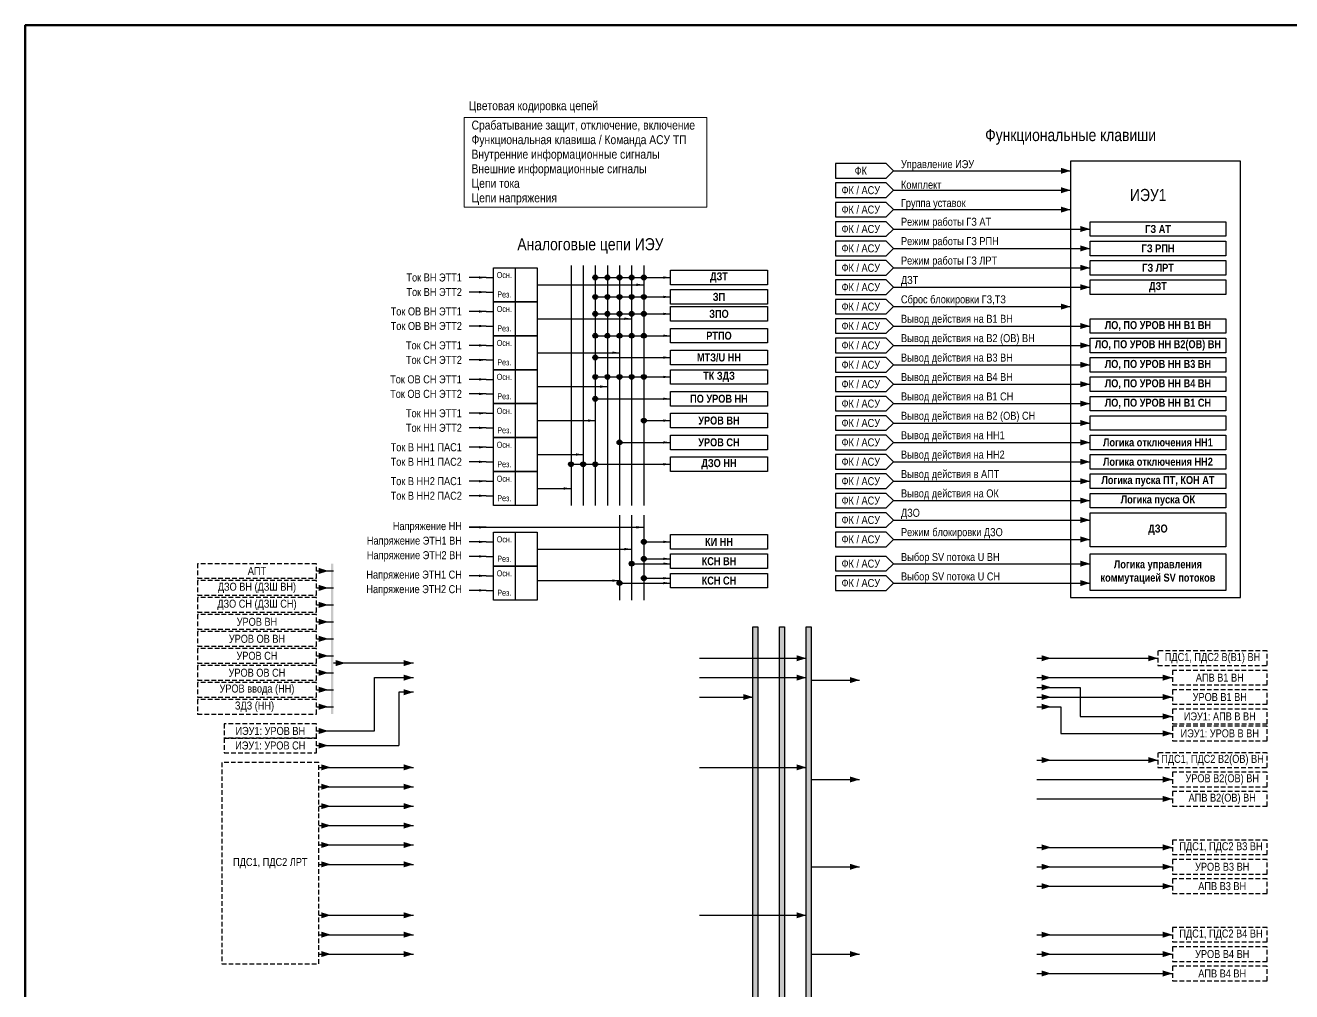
# Model space of a CAD drawing. Header units: millimetres. Extents: x 25558 to 49929, y 1902 to 19390.
# Drawn here: x 43354 to 43876, y 16266 to 16665 of the extents above; entities that cross this region are included whole.
import ezdxf
from ezdxf.enums import TextEntityAlignment as Align

# ---------------------------------------------------------------- set-up
doc = ezdxf.new("R2010")
doc.units = ezdxf.units.MM
doc.linetypes.add('штриховая2', pattern=[9.525, 6.35, -3.175])
for name, color, linetype, lineweight in [('Основная', 7, 'Continuous', 30), ('Отключение_включение', 1, 'Continuous', 30), ('Тонкая', 7, 'Continuous', 5), ('Цепи внешние', 84, 'Continuous', 30), ('Цепи внутренние', 5, 'Continuous', 30), ('Цепи ТН', 200, 'Continuous', 30), ('Цепи ТТ', 23, 'Continuous', 30), ('Цепь - ФК и АСУ', 132, 'Continuous', 30)]:
    doc.layers.add(name, color=color, linetype=linetype, lineweight=lineweight)
doc.styles.add('Narrow', font='ARIALN.TTF')

msp = doc.modelspace()

# ---------------------------------------------------------------- hatches: boundary and pattern name
h = msp.add_hatch(color=1)
h.dxf.hatch_style = 1
h.paths.add_polyline_path([(43480, 16381), (43481, 16381), (43481, 16443), (43480, 16443)])
at = {"layer": 'Отключение_включение'}
h = msp.add_hatch(color=256, dxfattribs=at)
h.dxf.hatch_style = 1
h.paths.add_polyline_path([(43678, 16417), (43676, 16417), (43676, 16052), (43678, 16052)])
at = {"layer": 'Цепи внутренние', "ltscale": 0.3}
h = msp.add_hatch(color=256, dxfattribs=at)
h.dxf.hatch_style = 1
h.paths.add_polyline_path([(43656, 16417), (43654, 16417), (43654, 15986), (43656, 15986)])
h = msp.add_hatch(color=256, dxfattribs=at)
h.dxf.hatch_style = 1
h.paths.add_polyline_path([(43667, 16417), (43665, 16417), (43665, 16064), (43667, 16064)])
at = {"layer": 'Цепи ТН'}
h = msp.add_hatch(color=256, dxfattribs=at)
h.dxf.hatch_style = 1
h.paths.add_polyline_path([(43610, 16452, 1), (43608, 16452, 1)])
h = msp.add_hatch(color=256, dxfattribs=at)
h.dxf.hatch_style = 1
h.paths.add_polyline_path([(43605, 16443, 1), (43603, 16443, 1)])
h = msp.add_hatch(color=256, dxfattribs=at)
h.dxf.hatch_style = 1
h.paths.add_polyline_path([(43610, 16445, 1), (43608, 16445, 1)])
h = msp.add_hatch(color=256, dxfattribs=at)
h.dxf.hatch_style = 1
h.paths.add_polyline_path([(43610, 16437, 1), (43608, 16437, 1)])
h = msp.add_hatch(color=256, dxfattribs=at)
h.dxf.hatch_style = 1
h.paths.add_polyline_path([(43600, 16435, 1), (43598, 16435, 1)])
at = {"layer": 'Цепи ТТ'}
h = msp.add_hatch(color=256, dxfattribs=at)
h.dxf.hatch_style = 1
h.paths.add_polyline_path([(43590, 16561, 1), (43588, 16561, 1)])
h = msp.add_hatch(color=256, dxfattribs=at)
h.dxf.hatch_style = 1
h.paths.add_polyline_path([(43595, 16561, 1), (43593, 16561, 1)])
h = msp.add_hatch(color=256, dxfattribs=at)
h.dxf.hatch_style = 1
h.paths.add_polyline_path([(43600, 16561, 1), (43598, 16561, 1)])
h = msp.add_hatch(color=256, dxfattribs=at)
h.dxf.hatch_style = 1
h.paths.add_polyline_path([(43605, 16561, 1), (43603, 16561, 1)])
h = msp.add_hatch(color=256, dxfattribs=at)
h.dxf.hatch_style = 1
h.paths.add_polyline_path([(43610, 16561, 1), (43608, 16561, 1)])
h = msp.add_hatch(color=256, dxfattribs=at)
h.dxf.hatch_style = 1
h.paths.add_polyline_path([(43590, 16553, 1), (43588, 16553, 1)])
h = msp.add_hatch(color=256, dxfattribs=at)
h.dxf.hatch_style = 1
h.paths.add_polyline_path([(43595, 16553, 1), (43593, 16553, 1)])
h = msp.add_hatch(color=256, dxfattribs=at)
h.dxf.hatch_style = 1
h.paths.add_polyline_path([(43600, 16553, 1), (43598, 16553, 1)])
h = msp.add_hatch(color=256, dxfattribs=at)
h.dxf.hatch_style = 1
h.paths.add_polyline_path([(43605, 16553, 1), (43603, 16553, 1)])
h = msp.add_hatch(color=256, dxfattribs=at)
h.dxf.hatch_style = 1
h.paths.add_polyline_path([(43610, 16553, 1), (43608, 16553, 1)])
h = msp.add_hatch(color=256, dxfattribs=at)
h.dxf.hatch_style = 1
h.paths.add_polyline_path([(43590, 16546, 1), (43588, 16546, 1)])
h = msp.add_hatch(color=256, dxfattribs=at)
h.dxf.hatch_style = 1
h.paths.add_polyline_path([(43595, 16546, 1), (43593, 16546, 1)])
h = msp.add_hatch(color=256, dxfattribs=at)
h.dxf.hatch_style = 1
h.paths.add_polyline_path([(43600, 16546, 1), (43598, 16546, 1)])
h = msp.add_hatch(color=256, dxfattribs=at)
h.dxf.hatch_style = 1
h.paths.add_polyline_path([(43605, 16546, 1), (43603, 16546, 1)])
h = msp.add_hatch(color=256, dxfattribs=at)
h.dxf.hatch_style = 1
h.paths.add_polyline_path([(43610, 16546, 1), (43608, 16546, 1)])
h = msp.add_hatch(color=256, dxfattribs=at)
h.dxf.hatch_style = 1
h.paths.add_polyline_path([(43590, 16537, 1), (43588, 16537, 1)])
h = msp.add_hatch(color=256, dxfattribs=at)
h.dxf.hatch_style = 1
h.paths.add_polyline_path([(43595, 16537, 1), (43593, 16537, 1)])
h = msp.add_hatch(color=256, dxfattribs=at)
h.dxf.hatch_style = 1
h.paths.add_polyline_path([(43600, 16537, 1), (43598, 16537, 1)])
h = msp.add_hatch(color=256, dxfattribs=at)
h.dxf.hatch_style = 1
h.paths.add_polyline_path([(43605, 16537, 1), (43603, 16537, 1)])
h = msp.add_hatch(color=256, dxfattribs=at)
h.dxf.hatch_style = 1
h.paths.add_polyline_path([(43610, 16537, 1), (43608, 16537, 1)])
h = msp.add_hatch(color=256, dxfattribs=at)
h.dxf.hatch_style = 1
h.paths.add_polyline_path([(43590, 16528, 1), (43588, 16528, 1)])
h = msp.add_hatch(color=256, dxfattribs=at)
h.dxf.hatch_style = 1
h.paths.add_polyline_path([(43590, 16520, 1), (43588, 16520, 1)])
h = msp.add_hatch(color=256, dxfattribs=at)
h.dxf.hatch_style = 1
h.paths.add_polyline_path([(43595, 16520, 1), (43593, 16520, 1)])
h = msp.add_hatch(color=256, dxfattribs=at)
h.dxf.hatch_style = 1
h.paths.add_polyline_path([(43600, 16520, 1), (43598, 16520, 1)])
h = msp.add_hatch(color=256, dxfattribs=at)
h.dxf.hatch_style = 1
h.paths.add_polyline_path([(43605, 16520, 1), (43603, 16520, 1)])
h = msp.add_hatch(color=256, dxfattribs=at)
h.dxf.hatch_style = 1
h.paths.add_polyline_path([(43610, 16520, 1), (43608, 16520, 1)])
h = msp.add_hatch(color=256, dxfattribs=at)
h.dxf.hatch_style = 1
h.paths.add_polyline_path([(43590, 16511, 1), (43588, 16511, 1)])
h = msp.add_hatch(color=256, dxfattribs=at)
h.dxf.hatch_style = 1
h.paths.add_polyline_path([(43610, 16502, 1), (43608, 16502, 1)])
h = msp.add_hatch(color=256, dxfattribs=at)
h.dxf.hatch_style = 1
h.paths.add_polyline_path([(43600, 16493, 1), (43598, 16493, 1)])
h = msp.add_hatch(color=256, dxfattribs=at)
h.dxf.hatch_style = 1
h.paths.add_polyline_path([(43580, 16484, 1), (43578, 16484, 1)])
h = msp.add_hatch(color=256, dxfattribs=at)
h.dxf.hatch_style = 1
h.paths.add_polyline_path([(43585, 16484, 1), (43583, 16484, 1)])
h = msp.add_hatch(color=256, dxfattribs=at)
h.dxf.hatch_style = 1
h.paths.add_polyline_path([(43590, 16484, 1), (43588, 16484, 1)])

# ---------------------------------------------------------------- linework, layer by layer
at = {"layer": 'Основная', "ltscale": 0.3}
msp.add_lwpolyline([(43785, 16429), (43855, 16429), (43855, 16609), (43785, 16609)], close=True, dxfattribs=at)
at = {"layer": 'Основная'}
for points in [[(43793, 16584), (43849, 16584), (43849, 16578), (43793, 16578)], [(43793, 16576), (43849, 16576), (43849, 16570), (43793, 16570)], [(43793, 16568), (43849, 16568), (43849, 16562), (43793, 16562)], [(43620, 16564), (43660, 16564), (43660, 16558), (43620, 16558)], [(43793, 16560), (43849, 16560), (43849, 16554), (43793, 16554)], [(43620, 16556), (43660, 16556), (43660, 16550), (43620, 16550)], [(43620, 16549), (43660, 16549), (43660, 16543), (43620, 16543)], [(43793, 16544), (43849, 16544), (43849, 16538), (43793, 16538)], [(43620, 16540), (43660, 16540), (43660, 16534), (43620, 16534)], [(43793, 16536), (43849, 16536), (43849, 16530), (43793, 16530)], [(43620, 16531), (43660, 16531), (43660, 16525), (43620, 16525)], [(43793, 16528), (43849, 16528), (43849, 16522), (43793, 16522)], [(43620, 16523), (43660, 16523), (43660, 16517), (43620, 16517)], [(43793, 16520), (43849, 16520), (43849, 16514), (43793, 16514)], [(43620, 16514), (43660, 16514), (43660, 16508), (43620, 16508)], [(43793, 16512), (43849, 16512), (43849, 16506), (43793, 16506)], [(43620, 16505), (43660, 16505), (43660, 16499), (43620, 16499)], [(43793, 16504), (43849, 16504), (43849, 16498), (43793, 16498)], [(43620, 16496), (43660, 16496), (43660, 16490), (43620, 16490)], [(43793, 16496), (43849, 16496), (43849, 16490), (43793, 16490)], [(43620, 16487), (43660, 16487), (43660, 16481), (43620, 16481)], [(43793, 16488), (43849, 16488), (43849, 16482), (43793, 16482)], [(43793, 16480), (43849, 16480), (43849, 16474), (43793, 16474)], [(43793, 16472), (43849, 16472), (43849, 16466), (43793, 16466)], [(43793, 16464), (43849, 16464), (43849, 16450), (43793, 16450)], [(43620, 16455), (43660, 16455), (43660, 16449), (43620, 16449)], [(43620, 16447), (43660, 16447), (43660, 16441), (43620, 16441)], [(43793, 16447), (43849, 16447), (43849, 16432), (43793, 16432)], [(43620, 16439), (43660, 16439), (43660, 16433), (43620, 16433)]]:
    msp.add_lwpolyline(points, close=True, dxfattribs=at)
at = {"layer": 'Отключение_включение'}
for p, q in [((43474, 16440), (43481, 16440)), ((43474, 16433), (43481, 16433)), ((43474, 16426), (43481, 16426)), ((43474, 16419), (43481, 16419)), ((43474, 16412), (43481, 16412)), ((43474, 16405), (43481, 16405)), ((43632, 16404), (43676, 16404)), ((43771, 16404), (43816, 16404)), ((43816, 16404), (43821, 16404)), ((43474, 16398), (43481, 16398)), ((43498, 16374), (43498, 16396)), ((43498, 16396), (43514, 16396)), ((43632, 16396), (43676, 16396)), ((43474, 16391), (43481, 16391)), ((43678, 16395), (43698, 16395)), ((43514, 16390), (43508, 16390)), ((43508, 16390), (43508, 16368)), ((43474, 16384), (43481, 16384)), ((43474, 16374), (43498, 16374)), ((43474, 16368), (43508, 16368)), ((43632, 16359), (43676, 16359)), ((43771, 16362), (43816, 16362)), ((43816, 16362), (43821, 16362)), ((43678, 16354), (43698, 16354)), ((43771, 16326), (43822, 16326)), ((43822, 16326), (43827, 16326)), ((43678, 16318), (43698, 16318)), ((43632, 16298), (43676, 16298)), ((43771, 16290), (43822, 16290)), ((43822, 16290), (43827, 16290)), ((43678, 16282), (43698, 16282))]:
    msp.add_line(p, q, dxfattribs=at)
for points in [[(43479, 16440, 0, 2.5, 0), (43475, 16440, 0, 0, 0)], [(43479, 16433, 0, 2.5, 0), (43475, 16433, 0, 0, 0)], [(43479, 16426, 0, 2.5, 0), (43475, 16426, 0, 0, 0)], [(43479, 16419, 0, 2.5, 0), (43475, 16419, 0, 0, 0)], [(43479, 16412, 0, 2.5, 0), (43475, 16412, 0, 0, 0)], [(43479, 16405, 0, 2.5, 0), (43475, 16405, 0, 0, 0)], [(43486, 16402, 0, 2.5, 0), (43482, 16402, 0, 0, 0)], [(43514, 16402, 0, 2.5, 0), (43510, 16402, 0, 0, 0)], [(43676, 16404, 0, 2.5, 0), (43672, 16404, 0, 0, 0)], [(43777, 16404, 0, 2.5, 0), (43773, 16404, 0, 0, 0)], [(43821, 16404, 0, 2.5, 0), (43817, 16404, 0, 0, 0)], [(43479, 16398, 0, 2.5, 0), (43475, 16398, 0, 0, 0)], [(43514, 16396, 0, 2.5, 0), (43510, 16396, 0, 0, 0)], [(43676, 16396, 0, 2.5, 0), (43672, 16396, 0, 0, 0)], [(43698, 16395, 0, 2.5, 0), (43694, 16395, 0, 0, 0)], [(43479, 16391, 0, 2.5, 0), (43475, 16391, 0, 0, 0)], [(43514, 16390, 0, 2.5, 0), (43510, 16390, 0, 0, 0)], [(43479, 16384, 0, 2.5, 0), (43475, 16384, 0, 0, 0)], [(43479, 16374, 0, 2.5, 0), (43475, 16374, 0, 0, 0)], [(43479, 16368, 0, 2.5, 0), (43475, 16368, 0, 0, 0)], [(43676, 16359, 0, 2.5, 0), (43672, 16359, 0, 0, 0)], [(43777, 16362, 0, 2.5, 0), (43773, 16362, 0, 0, 0)], [(43821, 16362, 0, 2.5, 0), (43817, 16362, 0, 0, 0)], [(43698, 16354, 0, 2.5, 0), (43694, 16354, 0, 0, 0)], [(43777, 16326, 0, 2.5, 0), (43773, 16326, 0, 0, 0)], [(43827, 16326, 0, 2.5, 0), (43823, 16326, 0, 0, 0)], [(43698, 16318, 0, 2.5, 0), (43694, 16318, 0, 0, 0)], [(43676, 16298, 0, 2.5, 0), (43672, 16298, 0, 0, 0)], [(43777, 16290, 0, 2.5, 0), (43773, 16290, 0, 0, 0)], [(43827, 16290, 0, 2.5, 0), (43823, 16290, 0, 0, 0)], [(43698, 16282, 0, 2.5, 0), (43694, 16282, 0, 0, 0)]]:
    msp.add_lwpolyline(points, format="xyseb", dxfattribs=at)
msp.add_lwpolyline([(43676, 16417), (43678, 16417), (43678, 16052), (43676, 16052)], close=True, dxfattribs=at)
msp.add_lwpolyline([(43514, 16402), (43481, 16402)], dxfattribs=at)
at = {"layer": 'Тонкая', "color": 3, "lineweight": 50}
msp.add_lwpolyline([(43948, 15825), (43354, 15825), (43354, 16665), (43948, 16665)], close=True, dxfattribs=at)
at = {"layer": 'Тонкая', "ltscale": 0.3}
msp.add_lwpolyline([(43535, 16627), (43635, 16627), (43635, 16590), (43535, 16590)], close=True, dxfattribs=at)
at = {"layer": 'Цепи внешние', "ltscale": 0.3}
for p, q in [((43771, 16396), (43827, 16396)), ((43771, 16388), (43827, 16388)), ((43475, 16359), (43514, 16359)), ((43771, 16354), (43825, 16354)), ((43825, 16354), (43827, 16354)), ((43475, 16351), (43514, 16351)), ((43771, 16346), (43827, 16346)), ((43475, 16343), (43514, 16343)), ((43475, 16335), (43514, 16335)), ((43475, 16327), (43514, 16327)), ((43475, 16319), (43514, 16319)), ((43771, 16318), (43825, 16318)), ((43825, 16318), (43827, 16318)), ((43771, 16310), (43827, 16310)), ((43475, 16298), (43514, 16298)), ((43475, 16290), (43514, 16290)), ((43475, 16282), (43514, 16282)), ((43771, 16282), (43825, 16282)), ((43825, 16282), (43827, 16282)), ((43771, 16274), (43827, 16274))]:
    msp.add_line(p, q, dxfattribs=at)
at = {"layer": 'Цепи внешние', "linetype": 'штриховая2', "ltscale": 0.3}
for points in [[(43474, 16443), (43425, 16443), (43425, 16437), (43474, 16437)], [(43474, 16436), (43425, 16436), (43425, 16430), (43474, 16430)], [(43474, 16429), (43425, 16429), (43425, 16423), (43474, 16423)], [(43474, 16422), (43425, 16422), (43425, 16416), (43474, 16416)], [(43474, 16415), (43425, 16415), (43425, 16409), (43474, 16409)], [(43474, 16408), (43425, 16408), (43425, 16402), (43474, 16402)], [(43866, 16407), (43821, 16407), (43821, 16401), (43866, 16401)], [(43474, 16401), (43425, 16401), (43425, 16395), (43474, 16395)], [(43866, 16399), (43827, 16399), (43827, 16393), (43866, 16393)], [(43474, 16394), (43425, 16394), (43425, 16388), (43474, 16388)], [(43866, 16391), (43827, 16391), (43827, 16385), (43866, 16385)], [(43474, 16387), (43425, 16387), (43425, 16381), (43474, 16381)], [(43866, 16365), (43821, 16365), (43821, 16359), (43866, 16359)], [(43475, 16361), (43435, 16361), (43435, 16278), (43475, 16278)], [(43866, 16357), (43827, 16357), (43827, 16351), (43866, 16351)], [(43866, 16349), (43827, 16349), (43827, 16343), (43866, 16343)], [(43866, 16329), (43827, 16329), (43827, 16323), (43866, 16323)], [(43866, 16321), (43827, 16321), (43827, 16315), (43866, 16315)], [(43866, 16313), (43827, 16313), (43827, 16307), (43866, 16307)], [(43866, 16293), (43827, 16293), (43827, 16287), (43866, 16287)], [(43866, 16285), (43827, 16285), (43827, 16279), (43866, 16279)], [(43866, 16277), (43827, 16277), (43827, 16271), (43866, 16271)]]:
    msp.add_lwpolyline(points, close=True, dxfattribs=at)
at = {"layer": 'Цепи внешние', "ltscale": 0.3}
for points in [[(43777, 16396, 0, 2.5, 0), (43773, 16396, 0, 0, 0)], [(43827, 16396, 0, 2.5, 0), (43823, 16396, 0, 0, 0)], [(43777, 16388, 0, 2.5, 0), (43773, 16388, 0, 0, 0)], [(43827, 16388, 0, 2.5, 0), (43823, 16388, 0, 0, 0)], [(43480, 16359, 0, 2.5, 0), (43476, 16359, 0, 0, 0)], [(43514, 16359, 0, 2.5, 0), (43510, 16359, 0, 0, 0)], [(43827, 16354, 0, 2.5, 0), (43823, 16354, 0, 0, 0)], [(43480, 16351, 0, 2.5, 0), (43476, 16351, 0, 0, 0)], [(43514, 16351, 0, 2.5, 0), (43510, 16351, 0, 0, 0)], [(43480, 16343, 0, 2.5, 0), (43476, 16343, 0, 0, 0)], [(43514, 16343, 0, 2.5, 0), (43510, 16343, 0, 0, 0)], [(43827, 16346, 0, 2.5, 0), (43823, 16346, 0, 0, 0)], [(43480, 16335, 0, 2.5, 0), (43476, 16335, 0, 0, 0)], [(43514, 16335, 0, 2.5, 0), (43510, 16335, 0, 0, 0)], [(43480, 16327, 0, 2.5, 0), (43476, 16327, 0, 0, 0)], [(43514, 16327, 0, 2.5, 0), (43510, 16327, 0, 0, 0)], [(43480, 16319, 0, 2.5, 0), (43476, 16319, 0, 0, 0)], [(43514, 16319, 0, 2.5, 0), (43510, 16319, 0, 0, 0)], [(43777, 16318, 0, 2.5, 0), (43773, 16318, 0, 0, 0)], [(43827, 16318, 0, 2.5, 0), (43823, 16318, 0, 0, 0)], [(43777, 16310, 0, 2.5, 0), (43773, 16310, 0, 0, 0)], [(43827, 16310, 0, 2.5, 0), (43823, 16310, 0, 0, 0)], [(43480, 16298, 0, 2.5, 0), (43476, 16298, 0, 0, 0)], [(43514, 16298, 0, 2.5, 0), (43510, 16298, 0, 0, 0)], [(43480, 16290, 0, 2.5, 0), (43476, 16290, 0, 0, 0)], [(43514, 16290, 0, 2.5, 0), (43510, 16290, 0, 0, 0)], [(43480, 16282, 0, 2.5, 0), (43476, 16282, 0, 0, 0)], [(43514, 16282, 0, 2.5, 0), (43510, 16282, 0, 0, 0)], [(43777, 16282, 0, 2.5, 0), (43773, 16282, 0, 0, 0)], [(43827, 16282, 0, 2.5, 0), (43823, 16282, 0, 0, 0)], [(43777, 16274, 0, 2.5, 0), (43773, 16274, 0, 0, 0)], [(43827, 16274, 0, 2.5, 0), (43823, 16274, 0, 0, 0)]]:
    msp.add_lwpolyline(points, format="xyseb", dxfattribs=at)
at = {"layer": 'Цепи внутренние', "ltscale": 0.3}
for p, q in [((43771, 16392), (43789, 16392)), ((43789, 16392), (43789, 16380)), ((43632, 16388), (43654, 16388)), ((43771, 16384), (43781, 16384)), ((43781, 16384), (43781, 16373)), ((43789, 16380), (43827, 16380)), ((43781, 16373), (43827, 16373))]:
    msp.add_line(p, q, dxfattribs=at)
for points in [[(43654, 16417), (43656, 16417), (43656, 15986), (43654, 15986)], [(43665, 16417), (43667, 16417), (43667, 16064), (43665, 16064)]]:
    msp.add_lwpolyline(points, close=True, dxfattribs=at)
for points in [[(43777, 16392, 0, 2.5, 0), (43773, 16392, 0, 0, 0)], [(43654, 16388, 0, 2.5, 0), (43650, 16388, 0, 0, 0)], [(43777, 16384, 0, 2.5, 0), (43773, 16384, 0, 0, 0)], [(43827, 16380, 0, 2.5, 0), (43823, 16380, 0, 0, 0)], [(43827, 16373, 0, 2.5, 0), (43823, 16373, 0, 0, 0)]]:
    msp.add_lwpolyline(points, format="xyseb", dxfattribs=at)
at = {"layer": 'Цепи внутренние', "linetype": 'штриховая2', "ltscale": 0.3}
for points in [[(43866, 16383), (43827, 16383), (43827, 16377), (43866, 16377)], [(43474, 16377), (43436, 16377), (43436, 16371), (43474, 16371)], [(43866, 16376), (43827, 16376), (43827, 16370), (43866, 16370)], [(43474, 16371), (43436, 16371), (43436, 16365), (43474, 16365)]]:
    msp.add_lwpolyline(points, close=True, dxfattribs=at)
at = {"layer": 'Цепи ТН'}
for p, q in [((43537, 16458), (43609, 16458)), ((43565, 16449), (43604, 16449)), ((43609, 16452), (43620, 16452)), ((43604, 16443), (43620, 16443)), ((43609, 16445), (43620, 16445)), ((43565, 16436), (43599, 16436)), ((43599, 16435), (43620, 16435)), ((43609, 16437), (43620, 16437))]:
    msp.add_line(p, q, dxfattribs=at)
for points in [[(43544, 16458, 0, 1, 0), (43541, 16458, 0, 0, 0)], [(43609, 16458, 0, 1, 0), (43606, 16458, 0, 0, 0)], [(43544, 16452, 0, 1, 0), (43541, 16452, 0, 0, 0)], [(43604, 16449, 0, 1, 0), (43601, 16449, 0, 0, 0)], [(43620, 16452, 0, 1, 0), (43617, 16452, 0, 0, 0)], [(43544, 16446, 0, 1, 0), (43541, 16446, 0, 0, 0)], [(43620, 16445, 0, 1, 0), (43617, 16445, 0, 0, 0)], [(43620, 16443, 0, 1, 0), (43617, 16443, 0, 0, 0)], [(43544, 16438, 0, 1, 0), (43541, 16438, 0, 0, 0)], [(43620, 16437, 0, 1, 0), (43617, 16437, 0, 0, 0)], [(43544, 16432, 0, 1, 0), (43541, 16432, 0, 0, 0)], [(43599, 16436, 0, 1, 0), (43596, 16436, 0, 0, 0)], [(43620, 16435, 0, 1, 0), (43617, 16435, 0, 0, 0)]]:
    msp.add_lwpolyline(points, format="xyseb", dxfattribs=at)
for points in [[(43599, 16463), (43599, 16428)], [(43604, 16463), (43604, 16428)], [(43609, 16463), (43609, 16428)], [(43544, 16458), (43537, 16458)], [(43556, 16456), (43556, 16442)], [(43544, 16452), (43537, 16452)], [(43544, 16452), (43547, 16452)], [(43544, 16446), (43537, 16446)], [(43544, 16446), (43547, 16446)], [(43544, 16438), (43537, 16438)], [(43544, 16438), (43547, 16438)], [(43556, 16442), (43556, 16428)], [(43544, 16432), (43537, 16432)], [(43544, 16432), (43547, 16432)]]:
    msp.add_lwpolyline(points, dxfattribs=at)
for points in [[(43547, 16456), (43565, 16456), (43565, 16442), (43547, 16442)], [(43547, 16442), (43565, 16442), (43565, 16428), (43547, 16428)]]:
    msp.add_lwpolyline(points, close=True, dxfattribs=at)
for centre in [(43609, 16452), (43604, 16443), (43609, 16445), (43609, 16437), (43599, 16435)]:
    msp.add_circle(centre, 1, dxfattribs=at)
at = {"layer": 'Цепи ТТ'}
for p, q in [((43579, 16566), (43579, 16467)), ((43584, 16566), (43584, 16467)), ((43565, 16488), (43584, 16488)), ((43565, 16474), (43579, 16474))]:
    msp.add_line(p, q, dxfattribs=at)
at = {"layer": 'Цепи ТТ', "ltscale": 0.3}
for p, q in [((43565, 16544), (43604, 16544)), ((43565, 16516), (43594, 16516)), ((43565, 16502), (43589, 16502))]:
    msp.add_line(p, q, dxfattribs=at)
at = {"layer": 'Цепи ТТ'}
for points in [[(43547, 16565), (43565, 16565), (43565, 16551), (43547, 16551)], [(43547, 16551), (43565, 16551), (43565, 16537), (43547, 16537)], [(43547, 16537), (43565, 16537), (43565, 16523), (43547, 16523)], [(43547, 16523), (43565, 16523), (43565, 16509), (43547, 16509)], [(43547, 16509), (43565, 16509), (43565, 16495), (43547, 16495)], [(43547, 16495), (43565, 16495), (43565, 16481), (43547, 16481)], [(43547, 16481), (43565, 16481), (43565, 16467), (43547, 16467)]]:
    msp.add_lwpolyline(points, close=True, dxfattribs=at)
for points in [[(43556, 16565), (43556, 16551)], [(43589, 16566), (43589, 16467)], [(43594, 16566), (43594, 16467)], [(43599, 16566), (43599, 16467)], [(43544, 16561), (43537, 16561)], [(43544, 16561), (43547, 16561)], [(43544, 16555), (43537, 16555)], [(43544, 16555), (43547, 16555)], [(43544, 16547), (43537, 16547)], [(43544, 16547), (43547, 16547)], [(43556, 16551), (43556, 16537)], [(43544, 16541), (43537, 16541)], [(43544, 16541), (43547, 16541)], [(43556, 16537), (43556, 16523)], [(43544, 16533), (43537, 16533)], [(43544, 16533), (43547, 16533)], [(43544, 16527), (43537, 16527)], [(43544, 16527), (43547, 16527)], [(43556, 16523), (43556, 16509)], [(43544, 16519), (43537, 16519)], [(43544, 16519), (43547, 16519)], [(43544, 16513), (43537, 16513)], [(43544, 16513), (43547, 16513)], [(43556, 16509), (43556, 16495)], [(43544, 16505), (43537, 16505)], [(43544, 16505), (43547, 16505)], [(43544, 16499), (43537, 16499)], [(43544, 16499), (43547, 16499)], [(43556, 16495), (43556, 16481)], [(43544, 16491), (43537, 16491)], [(43544, 16491), (43547, 16491)], [(43544, 16485), (43537, 16485)], [(43544, 16485), (43547, 16485)], [(43556, 16481), (43556, 16467)], [(43544, 16477), (43537, 16477)], [(43544, 16477), (43547, 16477)], [(43544, 16471), (43537, 16471)], [(43544, 16471), (43547, 16471)]]:
    msp.add_lwpolyline(points, dxfattribs=at)
at = {"layer": 'Цепи ТТ', "ltscale": 0.3}
for points in [[(43604, 16566), (43604, 16467)], [(43609, 16566), (43609, 16467)], [(43565, 16558), (43609, 16558)], [(43589, 16561), (43620, 16561)], [(43589, 16553), (43620, 16553)], [(43589, 16546), (43620, 16546)], [(43589, 16537), (43620, 16537)], [(43565, 16530), (43599, 16530)], [(43589, 16528), (43620, 16528)], [(43589, 16520), (43620, 16520)], [(43589, 16511), (43620, 16511)], [(43609, 16502), (43620, 16502)], [(43599, 16493), (43620, 16493)], [(43579, 16484), (43620, 16484)]]:
    msp.add_lwpolyline(points, dxfattribs=at)
at = {"layer": 'Цепи ТТ'}
for points in [[(43544, 16561, 0, 1, 0), (43541, 16561, 0, 0, 0)], [(43609, 16558, 0, 1, 0), (43606, 16558, 0, 0, 0)], [(43620, 16561, 0, 1, 0), (43617, 16561, 0, 0, 0)], [(43544, 16555, 0, 1, 0), (43541, 16555, 0, 0, 0)], [(43620, 16553, 0, 1, 0), (43617, 16553, 0, 0, 0)], [(43544, 16547, 0, 1, 0), (43541, 16547, 0, 0, 0)], [(43604, 16544, 0, 1, 0), (43601, 16544, 0, 0, 0)], [(43620, 16546, 0, 1, 0), (43617, 16546, 0, 0, 0)], [(43544, 16541, 0, 1, 0), (43541, 16541, 0, 0, 0)], [(43620, 16537, 0, 1, 0), (43617, 16537, 0, 0, 0)], [(43544, 16533, 0, 1, 0), (43541, 16533, 0, 0, 0)], [(43544, 16527, 0, 1, 0), (43541, 16527, 0, 0, 0)], [(43599, 16530, 0, 1, 0), (43596, 16530, 0, 0, 0)], [(43620, 16528, 0, 1, 0), (43617, 16528, 0, 0, 0)], [(43544, 16519, 0, 1, 0), (43541, 16519, 0, 0, 0)], [(43594, 16516, 0, 1, 0), (43591, 16516, 0, 0, 0)], [(43620, 16520, 0, 1, 0), (43617, 16520, 0, 0, 0)], [(43544, 16513, 0, 1, 0), (43541, 16513, 0, 0, 0)], [(43620, 16511, 0, 1, 0), (43617, 16511, 0, 0, 0)], [(43544, 16505, 0, 1, 0), (43541, 16505, 0, 0, 0)], [(43589, 16502, 0, 1, 0), (43586, 16502, 0, 0, 0)], [(43620, 16502, 0, 1, 0), (43617, 16502, 0, 0, 0)], [(43544, 16499, 0, 1, 0), (43541, 16499, 0, 0, 0)], [(43544, 16491, 0, 1, 0), (43541, 16491, 0, 0, 0)], [(43620, 16493, 0, 1, 0), (43617, 16493, 0, 0, 0)], [(43544, 16485, 0, 1, 0), (43541, 16485, 0, 0, 0)], [(43584, 16488, 0, 1, 0), (43581, 16488, 0, 0, 0)], [(43620, 16484, 0, 1, 0), (43617, 16484, 0, 0, 0)], [(43544, 16477, 0, 1, 0), (43541, 16477, 0, 0, 0)], [(43579, 16474, 0, 1, 0), (43576, 16474, 0, 0, 0)], [(43544, 16471, 0, 1, 0), (43541, 16471, 0, 0, 0)]]:
    msp.add_lwpolyline(points, format="xyseb", dxfattribs=at)
for centre in [(43589, 16561), (43594, 16561), (43599, 16561), (43604, 16561), (43609, 16561), (43589, 16553), (43594, 16553), (43599, 16553), (43604, 16553), (43609, 16553), (43589, 16546), (43594, 16546), (43599, 16546), (43604, 16546), (43609, 16546), (43589, 16537), (43594, 16537), (43599, 16537), (43604, 16537), (43609, 16537), (43589, 16528), (43589, 16520), (43594, 16520), (43599, 16520), (43604, 16520), (43609, 16520), (43589, 16511), (43609, 16502), (43599, 16493), (43579, 16484), (43584, 16484), (43589, 16484)]:
    msp.add_circle(centre, 1, dxfattribs=at)
at = {"layer": 'Цепь - ФК и АСУ', "ltscale": 0.3}
for points in [[(43712, 16605), (43709, 16608), (43688, 16608), (43688, 16602), (43709, 16602), (43712, 16605)], [(43712, 16597), (43709, 16600), (43688, 16600), (43688, 16594), (43709, 16594), (43712, 16597)], [(43712, 16589), (43709, 16592), (43688, 16592), (43688, 16586), (43709, 16586), (43712, 16589)], [(43712, 16581), (43709, 16584), (43688, 16584), (43688, 16578), (43709, 16578), (43712, 16581)], [(43712, 16573), (43709, 16576), (43688, 16576), (43688, 16570), (43709, 16570), (43712, 16573)], [(43712, 16565), (43709, 16568), (43688, 16568), (43688, 16562), (43709, 16562), (43712, 16565)], [(43712, 16557), (43709, 16560), (43688, 16560), (43688, 16554), (43709, 16554), (43712, 16557)], [(43712, 16549), (43709, 16552), (43688, 16552), (43688, 16546), (43709, 16546), (43712, 16549)], [(43712, 16541), (43709, 16544), (43688, 16544), (43688, 16538), (43709, 16538), (43712, 16541)], [(43712, 16533), (43709, 16536), (43688, 16536), (43688, 16530), (43709, 16530), (43712, 16533)], [(43712, 16525), (43709, 16528), (43688, 16528), (43688, 16522), (43709, 16522), (43712, 16525)], [(43712, 16517), (43709, 16520), (43688, 16520), (43688, 16514), (43709, 16514), (43712, 16517)], [(43712, 16509), (43709, 16512), (43688, 16512), (43688, 16506), (43709, 16506), (43712, 16509)], [(43712, 16501), (43709, 16504), (43688, 16504), (43688, 16498), (43709, 16498), (43712, 16501)], [(43712, 16493), (43709, 16496), (43688, 16496), (43688, 16490), (43709, 16490), (43712, 16493)], [(43712, 16485), (43709, 16488), (43688, 16488), (43688, 16482), (43709, 16482), (43712, 16485)], [(43712, 16477), (43709, 16480), (43688, 16480), (43688, 16474), (43709, 16474), (43712, 16477)], [(43712, 16469), (43709, 16472), (43688, 16472), (43688, 16466), (43709, 16466), (43712, 16469)], [(43712, 16461), (43709, 16464), (43688, 16464), (43688, 16458), (43709, 16458), (43712, 16461)], [(43712, 16453), (43709, 16456), (43688, 16456), (43688, 16450), (43709, 16450), (43712, 16453)], [(43712, 16443), (43709, 16446), (43688, 16446), (43688, 16440), (43709, 16440), (43712, 16443)], [(43712, 16435), (43709, 16438), (43688, 16438), (43688, 16432), (43709, 16432), (43712, 16435)]]:
    msp.add_lwpolyline(points, dxfattribs=at)
at = {"layer": 'Цепь - ФК и АСУ'}
for points in [[(43712, 16605), (43785, 16605)], [(43712, 16597), (43785, 16597)], [(43712, 16589), (43785, 16589)], [(43712, 16581), (43793, 16581), (43793, 16581), (43793, 16581)], [(43712, 16573), (43793, 16573), (43793, 16573), (43793, 16573)], [(43712, 16565), (43793, 16565), (43793, 16565), (43793, 16565)], [(43712, 16557), (43793, 16557), (43793, 16557), (43793, 16557)], [(43712, 16549), (43785, 16549), (43785, 16549), (43785, 16549)], [(43712, 16541), (43793, 16541), (43793, 16541), (43793, 16541)], [(43712, 16533), (43793, 16533), (43793, 16533), (43793, 16533)], [(43712, 16525), (43793, 16525), (43793, 16525), (43793, 16525)], [(43712, 16517), (43793, 16517), (43793, 16517), (43793, 16517)], [(43712, 16509), (43793, 16509), (43793, 16509), (43793, 16509)], [(43712, 16501), (43793, 16501), (43793, 16501), (43793, 16501)], [(43712, 16493), (43793, 16493), (43793, 16493), (43793, 16493)], [(43712, 16485), (43793, 16485), (43793, 16485), (43793, 16485)], [(43712, 16477), (43793, 16477), (43793, 16477), (43793, 16477)], [(43712, 16469), (43793, 16469), (43793, 16469), (43793, 16469)], [(43712, 16461), (43793, 16461), (43793, 16461), (43793, 16461)], [(43712, 16453), (43793, 16453), (43793, 16453), (43793, 16453)], [(43712, 16443), (43793, 16443)], [(43712, 16435), (43793, 16435)]]:
    msp.add_lwpolyline(points, dxfattribs=at)
at = {"layer": 'Цепь - ФК и АСУ', "ltscale": 0.3}
for points in [[(43785, 16605, 0, 2.5, 0), (43781, 16605, 0, 0, 0)], [(43785, 16597, 0, 2.5, 0), (43781, 16597, 0, 0, 0)], [(43785, 16589, 0, 2.5, 0), (43781, 16589, 0, 0, 0)], [(43793, 16581, 0, 2.5, 0), (43789, 16581, 0, 0, 0)], [(43793, 16573, 0, 2.5, 0), (43789, 16573, 0, 0, 0)], [(43793, 16565, 0, 2.5, 0), (43789, 16565, 0, 0, 0)], [(43793, 16557, 0, 2.5, 0), (43789, 16557, 0, 0, 0)], [(43785, 16549, 0, 2.5, 0), (43781, 16549, 0, 0, 0)], [(43793, 16541, 0, 2.5, 0), (43789, 16541, 0, 0, 0)], [(43793, 16533, 0, 2.5, 0), (43789, 16533, 0, 0, 0)], [(43793, 16525, 0, 2.5, 0), (43789, 16525, 0, 0, 0)], [(43793, 16517, 0, 2.5, 0), (43789, 16517, 0, 0, 0)], [(43793, 16509, 0, 2.5, 0), (43789, 16509, 0, 0, 0)], [(43793, 16501, 0, 2.5, 0), (43789, 16501, 0, 0, 0)], [(43793, 16493, 0, 2.5, 0), (43789, 16493, 0, 0, 0)], [(43793, 16485, 0, 2.5, 0), (43789, 16485, 0, 0, 0)], [(43793, 16477, 0, 2.5, 0), (43789, 16477, 0, 0, 0)], [(43793, 16469, 0, 2.5, 0), (43789, 16469, 0, 0, 0)], [(43793, 16461, 0, 2.5, 0), (43789, 16461, 0, 0, 0)], [(43793, 16453, 0, 2.5, 0), (43789, 16453, 0, 0, 0)], [(43793, 16443, 0, 2.5, 0), (43789, 16443, 0, 0, 0)], [(43793, 16435, 0, 2.5, 0), (43789, 16435, 0, 0, 0)]]:
    msp.add_lwpolyline(points, format="xyseb", dxfattribs=at)

# ---------------------------------------------------------------- texts
at = {"layer": 'Основная', "style": 'Narrow'}
msp.add_text('Цветовая кодировка цепей', height=3.7, dxfattribs=at).set_placement((43563.5, 16630), align=Align.CENTER)
for s, insert, char_height, width, attachment_point in [('Функциональные клавиши', (43785, 16619), 5, 188.2306, 5), (' Управление ИЭУ', (43714, 16607.25), 3.3, 71.4983, 4), ('ФК', (43698.5, 16605), 3.3, 21, 5), (' Комплект', (43714, 16599.25), 3.3, 71.4983, 4), ('ФК / АСУ', (43698.5, 16597), 3.3, 21, 5), ('ИЭУ1', (43817, 16595), 5, 64, 5), ('ФК / АСУ', (43698.5, 16589), 3.3, 21, 5), (' Группа уставок', (43714, 16591.25), 3.3, 71, 4), (' Режим работы ГЗ АТ', (43714, 16583.5), 3.3, 71.4983, 4), ('ФК / АСУ', (43698.5, 16581), 3.3, 21, 5), ('{\\fArial Narrow|b1|i0|c204|p34;\\C0;ГЗ АТ}', (43821, 16581), 3.3, 56, 5), ('Аналоговые цепи ИЭУ', (43587, 16574), 5, 188.2306, 5), ('ФК / АСУ', (43698.5, 16573), 3.3, 21, 5), (' Режим работы ГЗ РПН', (43714, 16575.5), 3.3, 73.8439, 4), ('{\\fArial Narrow|b1|i0|c204|p34;\\C0;ГЗ РПН}', (43821, 16573), 3.3, 56, 5), (' Режим работы ГЗ ЛРТ', (43714, 16567.5), 3.3, 71.4983, 4), ('Ток ВН ЭТТ1', (43534, 16561), 3.3, 71.4983, 6), ('{\\fArial Narrow|b1|i0|c204|p34;\\C0;ДЗТ}', (43640, 16561), 3.3, 40, 5), ('ФК / АСУ', (43698.5, 16565), 3.3, 21, 5), ('{\\fArial Narrow|b1|i0|c204|p34;\\C0;ГЗ ЛРТ}', (43821, 16565), 3.3, 56, 5), ('ФК / АСУ', (43698.5, 16557), 3.3, 21, 5), (' ДЗТ', (43714, 16559.5), 3.3, 73.8439, 4), ('{\\fArial Narrow|b1|i0|c204|p34;\\C0;ДЗТ}', (43821, 16557), 3.3, 56, 5), ('Ток ВН ЭТТ2', (43534, 16555), 3.3, 71.4983, 6), ('{\\fArial Narrow|b1|i0|c204|p34;\\C0;ЗП}', (43640, 16553), 3.3, 40, 5), (' Сброс блокировки ГЗ,ТЗ', (43714, 16551.5), 3.3, 73.8439, 4), ('Ток ОВ ВН ЭТТ1', (43534, 16547), 3.3, 71.4983, 6), ('{\\fArial Narrow|b1|i0|c204|p34;\\C0;ЗПО}', (43640, 16546), 3.3, 40, 5), ('ФК / АСУ', (43698.5, 16549), 3.3, 21, 5), ('Ток ОВ ВН ЭТТ2', (43534, 16541), 3.3, 71.4983, 6), ('ФК / АСУ', (43698.5, 16541), 3.3, 21, 5), (' Вывод действия на В1 ВН', (43714, 16543.5), 3.3, 73.8439, 4), ('{\\fArial Narrow|b1|i0|c204|p34;\\C0;ЛО, ПО УРОВ НН В1 ВН}', (43821, 16541), 3.3, 56, 5), ('{\\fArial Narrow|b1|i0|c204|p34;\\C0;РТПО}', (43640, 16537), 3.3, 40, 5), (' Вывод действия на В2 (ОВ) ВН', (43714, 16535.5), 3.3, 73.8439, 4), ('Ток СН ЭТТ1', (43534, 16533), 3.3, 71.4983, 6), ('ФК / АСУ', (43698.5, 16533), 3.3, 21, 5), ('{\\fArial Narrow|b1|i0|c204|p34;\\C0;ЛО, ПО УРОВ НН В2(ОВ) ВН}', (43821, 16533), 3.3, 56, 5), ('Ток СН ЭТТ2', (43534, 16527), 3.3, 71.4983, 6), ('{\\fArial Narrow|b1|i0|c204|p34;МТЗ/U НН}', (43640, 16528), 3.3, 40, 5), ('ФК / АСУ', (43698.5, 16525), 3.3, 21, 5), (' Вывод действия на В3 ВН', (43714, 16527.5), 3.3, 73.8439, 4), ('{\\fArial Narrow|b1|i0|c204|p34;\\C0;ЛО, ПО УРОВ НН В3 ВН}', (43821, 16525), 3.3, 56, 5), ('Ток ОВ СН ЭТТ1', (43534, 16519), 3.3, 71.4983, 6), ('{\\fArial Narrow|b1|i0|c204|p34;\\C0;ТК ЗДЗ}', (43640, 16520), 3.3, 40, 5), (' Вывод действия на В4 ВН', (43714, 16519.5), 3.3, 73.8439, 4), ('ФК / АСУ', (43698.5, 16517), 3.3, 21, 5), ('{\\fArial Narrow|b1|i0|c204|p34;\\C0;ЛО, ПО УРОВ НН В4 ВН}', (43821, 16517), 3.3, 56, 5), ('Ток ОВ СН ЭТТ2', (43534, 16513), 3.3, 71.4983, 6), ('{\\fArial Narrow|b1|i0|c204|p34;ПО УРОВ НН}', (43640, 16511), 3.3, 40, 5), ('ФК / АСУ', (43698.5, 16509), 3.3, 21, 5), (' Вывод действия на В1 СН', (43714, 16511.5), 3.3, 73.8439, 4), ('{\\fArial Narrow|b1|i0|c204|p34;\\C0;ЛО, ПО УРОВ НН В1 СН}', (43821, 16509), 3.3, 56, 5), ('Ток НН ЭТТ1', (43534, 16505), 3.3, 71.4983, 6), (' Вывод действия на В2 (ОВ) СН', (43714, 16503.5), 3.3, 73.8439, 4), ('Ток НН ЭТТ2', (43534, 16499), 3.3, 71.4983, 6), ('{\\fArial Narrow|b1|i0|c204|p34;\\C0;УРОВ ВН}', (43640, 16502), 3.3, 40, 5), ('ФК / АСУ', (43698.5, 16501), 3.3, 21, 5), ('{\\fArial Narrow|b1|i0|c204|p34;\\C0;УРОВ СН}', (43640, 16493), 3.3, 40, 5), ('ФК / АСУ', (43698.5, 16493), 3.3, 21, 5), (' Вывод действия на НН1', (43714, 16495.5), 3.3, 73.8439, 4), ('{\\fArial Narrow|b1|i0|c204|p34;\\C0;Логика отключения НН1}', (43821, 16493), 3.3, 56, 5), ('Ток В НН1 ПАС1', (43534, 16491), 3.3, 71.4983, 6), (' Вывод действия на НН2', (43714, 16487.5), 3.3, 73.8439, 4), ('Ток В НН1 ПАС2', (43534, 16485), 3.3, 71.4983, 6), ('{\\fArial Narrow|b1|i0|c204|p34;\\C0;ДЗО НН}', (43640, 16484), 3.3, 40, 5), ('ФК / АСУ', (43698.5, 16485), 3.3, 21, 5), ('{\\fArial Narrow|b1|i0|c204|p34;\\C0;Логика отключения НН2}', (43821, 16485), 3.3, 56, 5), (' Вывод действия в АПТ', (43714, 16479.5), 3.3, 73.8439, 4), ('{\\fArial Narrow|b1|i0|c204|p34;\\C0;Логика пуска ПТ, КОН АТ}', (43821, 16477), 3.3, 56, 5), ('Ток В НН2 ПАС1', (43534, 16477), 3.3, 71.4983, 6), ('ФК / АСУ', (43698.5, 16477), 3.3, 21, 5), (' Вывод действия на ОК', (43714, 16471.5), 3.3, 73.8439, 4), ('Ток В НН2 ПАС2', (43534, 16471), 3.3, 71.4983, 6), ('ФК / АСУ', (43698.5, 16469), 3.3, 21, 5), ('{\\fArial Narrow|b1|i0|c204|p34;\\C0;Логика пуска ОК}', (43821, 16469), 3.3, 56, 5), (' ДЗО', (43714, 16463.5), 3.3, 73.8439, 4), ('Напряжение НН', (43534, 16458), 3.3, 71.4983, 6), ('ФК / АСУ', (43698.5, 16461), 3.3, 21, 5), ('{\\fArial Narrow|b1|i0|c204|p34;\\C0;ДЗО}', (43821, 16457), 3.3, 56, 5), ('Напряжение ЭТН1 ВН', (43534, 16452), 3.3, 71.4983, 6), ('{\\fArial Narrow|b1|i0|c204|p34;\\C0;КИ НН}', (43640, 16452), 3.3, 40, 5), ('ФК / АСУ', (43698.5, 16453), 3.3, 21, 5), (' Режим блокировки ДЗО', (43714, 16455.5), 3.3, 73.8439, 4), ('Напряжение ЭТН2 ВН', (43534, 16446), 3.3, 71.4983, 6), (' Выбор SV потока U ВН', (43714, 16445.25), 3.3, 71, 4), ('{\\fArial Narrow|b1|i0|c204|p34;КСН ВН}', (43640, 16444), 3.3, 40, 5), ('ФК / АСУ', (43698.5, 16443), 3.3, 21, 5), ('{\\fArial Narrow|b1|i0|c204|p34;\\C0;Логика управления коммутацией SV потоков}', (43821, 16439.5), 3.3, 56, 5), ('АПТ', (43449.5, 16440), 3.3, 49, 5), ('Напряжение ЭТН1 СН', (43534, 16438), 3.3, 71.4983, 6), ('{\\fArial Narrow|b1|i0|c204|p34;КСН СН}', (43640, 16436), 3.3, 40, 5), (' Выбор SV потока U СН', (43714, 16437.25), 3.3, 71, 4), ('ДЗО ВН (ДЗШ ВН)', (43449.5, 16433), 3.3, 49, 5), ('Напряжение ЭТН2 СН', (43534, 16432), 3.3, 71.4983, 6), ('ФК / АСУ', (43698.5, 16435), 3.3, 21, 5), ('ДЗО СН (ДЗШ СН)', (43449.5, 16426), 3.3, 49, 5), ('УРОВ ВН', (43449.5, 16419), 3.3, 49, 5), ('УРОВ ОВ ВН', (43449.5, 16412), 3.3, 49, 5), ('УРОВ СН', (43449.5, 16405), 3.3, 49, 5), ('ПДС1, ПДС2 В(В1) ВН', (43843.5, 16404), 3.3, 45, 5), ('УРОВ ОВ СН', (43449.5, 16398), 3.3, 49, 5), ('АПВ В1 ВН', (43846.5, 16396), 3.3, 39, 5), ('УРОВ ввода (НН)', (43449.5, 16391), 3.3, 49, 5), ('ЗДЗ (НН)', (43448.5, 16384), 3.3, 49, 5), ('УРОВ В1 ВН', (43846.5, 16388), 3.3, 39, 5), ('ИЭУ1: АПВ В ВН', (43846.5, 16380), 3.3, 39, 5), ('ИЭУ1: УРОВ ВН', (43455, 16374), 3.3, 38, 5), ('ИЭУ1: УРОВ В ВН', (43846.5, 16373), 3.3, 39, 5), ('ИЭУ1: УРОВ СН', (43455, 16368), 3.3, 38, 5), ('ПДС1, ПДС2 В2(ОВ) ВН', (43843.5, 16362), 3.3, 45, 5), ('УРОВ В2(ОВ) ВН', (43847.5, 16354), 3.3, 41, 5), ('АПВ В2(ОВ) ВН', (43847.5, 16346), 3.3, 41, 5), ('ПДС1, ПДС2 В3 ВН', (43847, 16326), 3.3, 39, 5), ('ПДС1, ПДС2 ЛРТ', (43455, 16319.5), 3.3, 40, 5), ('УРОВ В3 ВН', (43847.5, 16318), 3.3, 41, 5), ('АПВ В3 ВН', (43847.5, 16310), 3.3, 41, 5), ('ПДС1, ПДС2 В4 ВН', (43847, 16290), 3.3, 39, 5), ('УРОВ В4 ВН', (43847.5, 16282), 3.3, 41, 5), ('АПВ В4 ВН', (43847.5, 16274), 3.3, 41, 5)]:
    msp.add_mtext(s, dxfattribs=dict(at, insert=insert, char_height=char_height, width=width, attachment_point=attachment_point))
at = {"layer": 'Основная', "char_height": 2.5, "width": 9, "attachment_point": 5, "line_spacing_factor": 0.909091, "style": 'Narrow'}
for s, insert in [('Осн.', (43551.5, 16562)), ('Рез.', (43551.5, 16554)), ('Осн.', (43551.5, 16548)), ('Рез.', (43551.5, 16540)), ('Осн.', (43551.5, 16534)), ('Рез.', (43551.5, 16526)), ('Осн.', (43551.5, 16520)), ('Рез.', (43551.5, 16512)), ('Осн.', (43551.5, 16506)), ('Рез.', (43551.5, 16498)), ('Осн.', (43551.5, 16492)), ('Рез.', (43551.5, 16484)), ('Осн.', (43551.5, 16478)), ('Рез.', (43551.5, 16470)), ('Осн.', (43551.5, 16453)), ('Рез.', (43551.5, 16445)), ('Осн.', (43551.5, 16439)), ('Рез.', (43551.5, 16431))]:
    msp.add_mtext(s, dxfattribs=dict(at, insert=insert))
at = {"layer": 'Отключение_включение', "style": 'Narrow'}
msp.add_text('Срабатывание защит, отключение, включение', height=3.7, dxfattribs=at).set_placement((43538, 16622))
at = {"layer": 'Цепи внешние', "style": 'Narrow'}
msp.add_text('Внешние информационные сигналы', height=3.7, dxfattribs=at).set_placement((43538, 16604))
at = {"layer": 'Цепи внутренние', "style": 'Narrow'}
msp.add_text('Внутренние информационные сигналы', height=3.7, dxfattribs=at).set_placement((43538, 16610))
at = {"layer": 'Цепи ТН', "style": 'Narrow'}
msp.add_text('Цепи напряжения', height=3.7, dxfattribs=at).set_placement((43538, 16592))
at = {"layer": 'Цепи ТТ', "style": 'Narrow'}
msp.add_text('Цепи тока', height=3.7, dxfattribs=at).set_placement((43538, 16598))
at = {"layer": 'Цепь - ФК и АСУ', "style": 'Narrow'}
msp.add_text('Функциональная клавиша / Команда АСУ ТП', height=3.7, dxfattribs=at).set_placement((43538, 16616))

doc.saveas('drawing.dxf')
